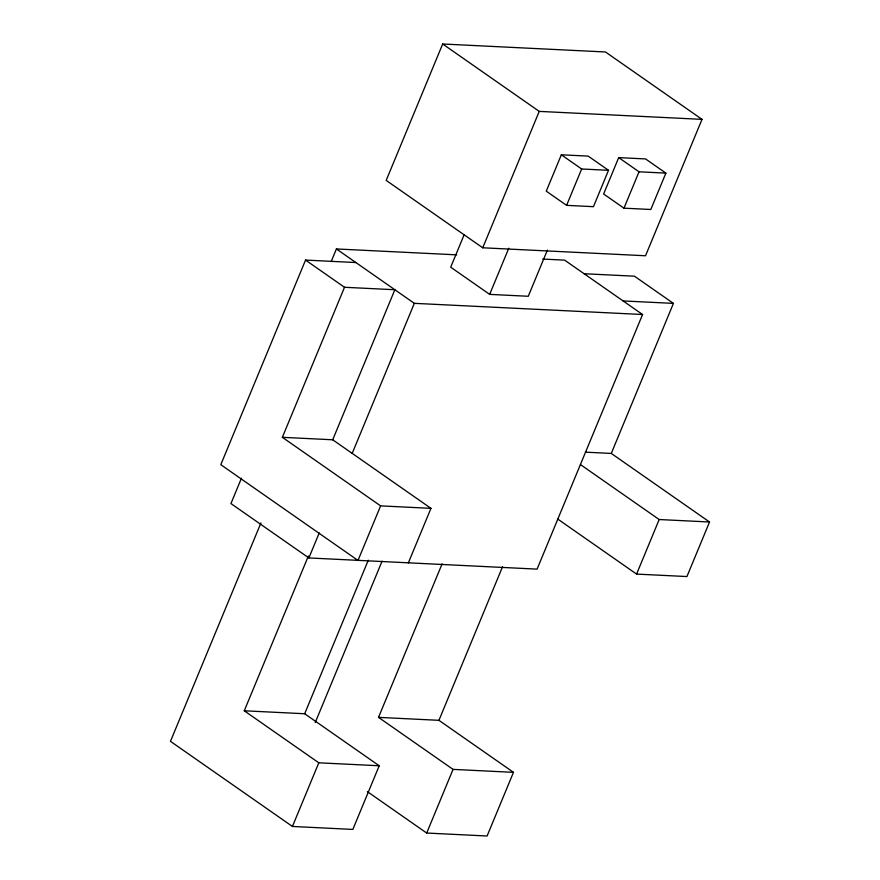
<?xml version="1.0" encoding="UTF-8"?>
<svg xmlns="http://www.w3.org/2000/svg" width="880" height="880" viewBox="0 0 880 880"><rect width="100%" height="100%" fill="white"/><g stroke="black" fill="none" stroke-linecap="round" stroke-linejoin="round"><path stroke-width="1.32" d="M355.894 262.548L305.547 260.084L220.803 464.684L358.006 560.439L380.611 505.879L430.958 508.343L408.353 562.903M241.439 478.225L230.945 503.569L308.869 557.942L537.097 569.129L642.565 314.512L564.641 260.139L542.773 259.061M331.166 261.624L336.413 248.952L456.676 254.848M442.684 44L386.188 180.4L482.735 247.786L645.524 255.761L702.02 119.361L605.462 51.975L442.684 44L539.242 111.386L702.02 119.361M282.359 437.316L344.509 287.276L394.856 289.74L332.706 439.78L282.359 437.316L380.611 505.879M260.953 522.896L170.467 741.345L292.435 826.463L352.847 829.422L379.214 765.765L304.678 713.746L244.266 710.787L308.385 555.995M308.869 557.942L319.231 532.939M352.187 453.376L414.337 303.336L642.565 314.512M464.145 234.74L450.703 267.19L489.665 294.382L528.264 296.274L547.393 250.096M482.735 247.786L539.242 111.386M304.678 713.746L368.28 560.219M489.665 294.382L508.794 248.204M315.249 722.524L382.052 561.231M561.33 154.803L546.271 191.169L566.599 205.359L593.45 206.679L608.509 170.302L588.181 156.112L561.33 154.803L581.658 168.982L608.509 170.302M292.435 826.463L318.802 762.806L379.214 765.765M566.599 205.359L581.658 168.982M367.389 791.648L426.69 833.041L487.102 836L513.469 772.343L453.057 769.384L378.521 717.365L442.112 563.838M618.706 157.608L603.636 193.985L623.964 208.175L650.815 209.484L665.885 173.118L645.557 158.928L618.706 157.608L639.034 171.798L665.885 173.118M623.964 208.175L639.034 171.798M378.521 717.365L438.933 720.324L502.524 566.797M426.69 833.041L453.057 769.384M585.42 452.166L611.281 453.431L673.431 303.391L634.469 276.199L584.122 273.735M636.581 574.09L659.186 519.53L709.533 521.994L686.928 576.554L636.581 574.09L557.81 519.112M623.084 300.927L673.431 303.391M336.413 248.952L414.337 303.336M611.281 453.431L709.533 521.994M305.547 260.084L344.509 287.276M580.415 464.552L659.186 519.53M332.706 439.78L430.958 508.343M438.933 720.324L513.469 772.343M244.266 710.787L318.802 762.806"/></g></svg>
